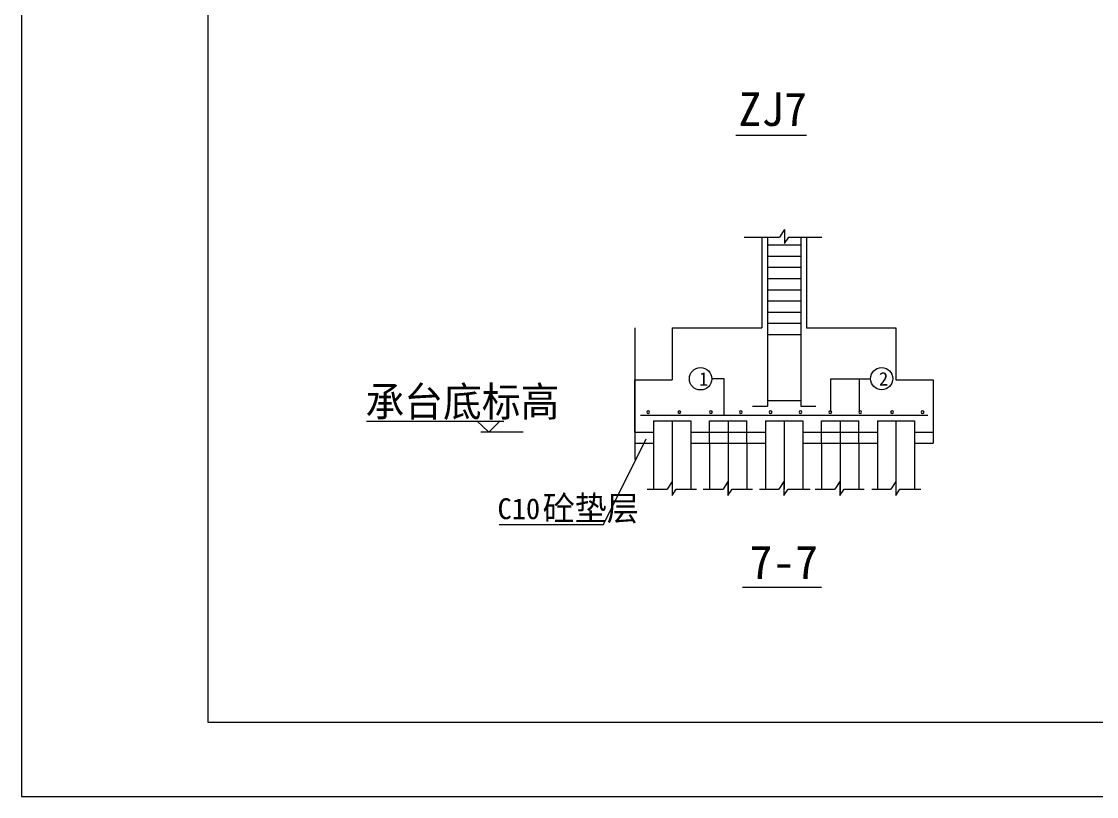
# Model space of a CAD drawing. Header units: metres. Extents: x 4568 to 182545, y -86951 to 35529.
# Drawn here: x 4779 to 14875, y -86951 to -79668 of the extents above; entities that cross this region are included whole.
import ezdxf

# ---------------------------------------------------------------- set-up
doc = ezdxf.new("R2010")
doc.units = ezdxf.units.M
for name, color, linetype in [('AXIS', 9, 'Continuous'), ('CCX', 7, 'Continuous'), ('HZ', 2, 'Continuous'), ('LIS', 2, 'Continuous'), ('LT', 7, 'Continuous'), ('LTX', 7, 'Continuous'), ('STEEL', 2, 'Continuous'), ('TXT', 7, 'Continuous')]:
    doc.layers.add(name, color=color, linetype=linetype)
doc.dimstyles.get("Standard").update_dxf_attribs({"dimtxt": 2.5, "dimasz": 2.5, "dimexe": 1.25, "dimexo": 0.625, "dimtad": 1, "dimcen": 2.5, "dimazin": 3, "dimtfac": 1, "dimtmove": 0, "dimatfit": 3})

# ---------------------------------------------------------------- blocks, each defined once
blk = doc.blocks.new('_CLOSEDFILLED')
at = {"color": 0, "linetype": 'BYBLOCK'}
blk.add_solid([(-1, 0), (0, 0), (-1, 0)], dxfattribs=at)
blk = doc.blocks.new('*D402')
for p, q in [((10540.84, -82546.13), (10540.84, -83036.38)), ((10540.59, -83036.38), (10540.34, -83036.38)), ((10540.84, -83526.63), (10540.84, -83036.38)), ((10540.84, -83036.38), (10540.84, -83036.38)), ((10541.09, -83036.38), (10541.34, -83036.38))]:
    blk.add_line(p, q)
at = {"layer": 'Defpoints'}
for p in [(10540.84, -82546.13), (10540.84, -83036.38), (10540.84, -83526.63)]:
    blk.add_point(p, dxfattribs=at)
at = {"layer": 'CCX', "xscale": 0.25, "yscale": 0.25}
blk.add_blockref('_CLOSEDFILLED', (10540.84, -83036.38), dxfattribs=at)
at = {"layer": 'CCX', "xscale": 0.25, "yscale": 0.25, "rotation": 180}
blk.add_blockref('_CLOSEDFILLED', (10540.84, -83036.38), dxfattribs=at)
at = {"layer": 'CCX', "insert": (10540.84, -83035.255), "char_height": 1, "attachment_point": 5}
blk.add_mtext('H', dxfattribs=at)
blk = doc.blocks.new('*D405')
for p, q in [((10540.84, -83036.38), (10540.84, -83281.51)), ((10540.59, -83281.51), (10540.34, -83281.51)), ((10540.84, -83526.63), (10540.84, -83281.51)), ((10540.84, -83281.51), (10540.84, -83281.51)), ((10541.09, -83281.51), (10541.34, -83281.51))]:
    blk.add_line(p, q)
at = {"layer": 'Defpoints'}
for p in [(10540.84, -83036.38), (10540.84, -83281.51), (10540.84, -83526.63)]:
    blk.add_point(p, dxfattribs=at)
at = {"layer": 'CCX', "xscale": 0.25, "yscale": 0.25}
blk.add_blockref('_CLOSEDFILLED', (10540.84, -83281.51), dxfattribs=at)
at = {"layer": 'CCX', "xscale": 0.25, "yscale": 0.25, "rotation": 180}
blk.add_blockref('_CLOSEDFILLED', (10540.84, -83281.51), dxfattribs=at)
at = {"layer": 'CCX', "insert": (10540.84, -83280.385), "char_height": 1, "attachment_point": 5}
blk.add_mtext('H1', dxfattribs=at)
blk = doc.blocks.new('*D406')
for p, q in [((10540.59, -83255.49), (10540.34, -83255.49)), ((10540.84, -83421.58), (10540.84, -83255.49)), ((10540.84, -83369.05), (10540.84, -83255.49)), ((10540.84, -83255.49), (10540.84, -83255.49)), ((10541.09, -83255.49), (10541.34, -83255.49))]:
    blk.add_line(p, q)
at = {"layer": 'Defpoints'}
for p in [(10540.84, -83255.49), (10540.84, -83369.05), (10540.84, -83421.58)]:
    blk.add_point(p, dxfattribs=at)
at = {"layer": 'CCX', "xscale": 0.25, "yscale": 0.25}
blk.add_blockref('_CLOSEDFILLED', (10540.84, -83255.49), dxfattribs=at)
at = {"layer": 'CCX', "xscale": 0.25, "yscale": 0.25, "rotation": 180}
blk.add_blockref('_CLOSEDFILLED', (10540.84, -83255.49), dxfattribs=at)
at = {"layer": 'CCX', "insert": (10540.84, -83254.365), "char_height": 1, "attachment_point": 5}
blk.add_mtext('35', dxfattribs=at)
blk = doc.blocks.new('*D407')
for p, q in [((10540.59, -83464.84), (10540.34, -83464.84)), ((10540.84, -83421.58), (10540.84, -83464.84)), ((10540.84, -83526.63), (10540.84, -83464.84)), ((10540.84, -83464.84), (10540.84, -83464.84)), ((10541.09, -83464.84), (10541.34, -83464.84))]:
    blk.add_line(p, q)
at = {"layer": 'Defpoints'}
for p in [(10540.84, -83421.58), (10540.84, -83464.84), (10540.84, -83526.63)]:
    blk.add_point(p, dxfattribs=at)
at = {"layer": 'CCX', "xscale": 0.25, "yscale": 0.25}
blk.add_blockref('_CLOSEDFILLED', (10540.84, -83464.84), dxfattribs=at)
at = {"layer": 'CCX', "xscale": 0.25, "yscale": 0.25, "rotation": 180}
blk.add_blockref('_CLOSEDFILLED', (10540.84, -83464.84), dxfattribs=at)
at = {"layer": 'CCX', "insert": (10540.84, -83463.715), "char_height": 1, "attachment_point": 5}
blk.add_mtext('100', dxfattribs=at)
blk = doc.blocks.new('*D408')
for p, q in [((10540.84, -83526.63), (10540.84, -83783.03)), ((10540.84, -83631.69), (10540.84, -83783.03)), ((10540.59, -83783.03), (10540.34, -83783.03)), ((10540.84, -83783.03), (10540.84, -83783.03)), ((10541.09, -83783.03), (10541.34, -83783.03))]:
    blk.add_line(p, q)
at = {"layer": 'Defpoints'}
for p in [(10540.84, -83526.63), (10540.84, -83631.69), (10540.84, -83783.03)]:
    blk.add_point(p, dxfattribs=at)
at = {"layer": 'CCX', "xscale": 0.25, "yscale": 0.25}
blk.add_blockref('_CLOSEDFILLED', (10540.84, -83783.03), dxfattribs=at)
at = {"layer": 'CCX', "xscale": 0.25, "yscale": 0.25, "rotation": 180}
blk.add_blockref('_CLOSEDFILLED', (10540.84, -83783.03), dxfattribs=at)
at = {"layer": 'CCX', "insert": (10540.84, -83781.905), "char_height": 1, "attachment_point": 5}
blk.add_mtext('80', dxfattribs=at)

msp = doc.modelspace()

# ---------------------------------------------------------------- linework, layer by layer
for points in [[(4779.02, -86950.96), (46359.02, -86950.96), (46359.02, -57620.96), (4779.02, -57620.96)], [(6529.02, -86250.96), (45659.02, -86250.96), (45659.02, -58320.96), (6529.02, -58320.96)]]:
    msp.add_lwpolyline(points, close=True)
at = {"layer": 'AXIS'}
for p, q in [((10891.02, -83421.58), (10891.02, -84118.47)), ((11416.3, -83421.58), (11416.3, -84118.47)), ((11941.57, -83421.58), (11941.57, -84062.29)), ((12466.84, -83421.58), (12466.84, -84118.47)), ((12992.11, -83421.58), (12992.11, -84118.47))]:
    msp.add_line(p, q, dxfattribs=at)
at = {"layer": 'LIS'}
for p, q in [((11731.46, -81695.2), (11731.46, -82546.13)), ((12151.68, -81695.2), (12151.68, -82546.13)), ((10891.02, -82546.13), (11731.46, -82546.13)), ((10891.02, -82546.13), (10891.02, -83036.38)), ((12151.68, -82546.13), (12992.11, -82546.13)), ((12992.11, -82546.13), (12992.11, -83036.38)), ((10540.84, -83036.38), (10540.84, -83631.69)), ((10540.84, -83036.38), (10891.02, -83036.38)), ((12992.11, -83036.38), (13342.29, -83036.38)), ((13342.29, -83036.38), (13342.29, -83631.69)), ((10715.93, -83421.58), (10715.93, -84062.29)), ((10715.93, -83421.58), (11066.11, -83421.58)), ((11066.11, -83421.58), (11066.11, -84062.29)), ((11766.48, -83421.58), (11766.48, -84062.29)), ((11766.48, -83421.58), (12116.66, -83421.58)), ((12116.66, -83421.58), (12116.66, -84062.29)), ((12817.02, -83421.58), (13167.2, -83421.58)), ((12817.02, -83421.58), (12817.02, -84062.29)), ((13167.2, -83421.58), (13167.2, -84062.29)), ((10540.84, -83526.63), (10715.93, -83526.63)), ((11066.11, -83526.63), (11766.48, -83526.63)), ((12116.66, -83526.63), (12817.02, -83526.63)), ((13167.2, -83526.63), (13342.29, -83526.63)), ((10540.84, -83631.69), (10715.93, -83631.69)), ((11066.11, -83631.69), (11766.48, -83631.69)), ((12116.66, -83631.69), (12817.02, -83631.69)), ((13167.2, -83631.69), (13342.29, -83631.69))]:
    msp.add_line(p, q, dxfattribs=at)
at = {"layer": 'LT'}
for p, q in [((11944.65, -81624.29), (11898.44, -81695.2)), ((11944.65, -81624.29), (11944.65, -81754.68)), ((11565.82, -81695.2), (11898.44, -81695.2)), ((11944.65, -81754.68), (11984.33, -81695.2)), ((11984.33, -81695.2), (12294.86, -81695.2)), ((11377.92, -83025.67), (11262.01, -83025.67)), ((11377.92, -83369.05), (11377.92, -83025.67)), ((12379.72, -83024.63), (12752.52, -83024.63)), ((12379.72, -83336.77), (12379.72, -83024.63)), ((12650.87, -83336.77), (12650.87, -83024.63)), ((9310.41, -83425.64), (8019.51, -83425.64)), ((9167.05, -83526.63), (9054.91, -83421.58)), ((9275.97, -83421.58), (9167.05, -83526.63)), ((9490.79, -83526.63), (9092.91, -83526.63)), ((10245.17, -84395.94), (10646.78, -83589.96)), ((11241.2, -83631.69), (11241.2, -84062.29)), ((11591.39, -83631.69), (11591.39, -84062.29)), ((12291.75, -83631.69), (12291.75, -84062.29)), ((12641.93, -83631.69), (12641.93, -84062.29)), ((10888.82, -83991.38), (10842.62, -84062.29)), ((10888.82, -83991.38), (10888.82, -84121.77)), ((11414.09, -83991.38), (11367.89, -84062.29)), ((11414.09, -83991.38), (11414.09, -84121.77)), ((11939.37, -83991.38), (11893.16, -84062.29)), ((11939.37, -83991.38), (11939.37, -84121.77)), ((12464.64, -83991.38), (12418.43, -84062.29)), ((12464.64, -83991.38), (12464.64, -84121.77)), ((12989.91, -83991.38), (12943.71, -84062.29)), ((12989.91, -83991.38), (12989.91, -84121.77)), ((10656.68, -84062.29), (10842.62, -84062.29)), ((10888.82, -84121.77), (10928.5, -84062.29)), ((10928.5, -84062.29), (11118.67, -84062.29)), ((11181.95, -84062.29), (11367.89, -84062.29)), ((11414.09, -84121.77), (11453.77, -84062.29)), ((11453.77, -84062.29), (11643.94, -84062.29)), ((11711.15, -84062.29), (11893.16, -84062.29)), ((11939.37, -84121.77), (11979.04, -84062.29)), ((11979.04, -84062.29), (12187.24, -84062.29)), ((12232.5, -84062.29), (12418.43, -84062.29)), ((12464.64, -84121.77), (12504.31, -84062.29)), ((12504.31, -84062.29), (12694.49, -84062.29)), ((12766.33, -84062.29), (12943.71, -84062.29)), ((12989.91, -84121.77), (13029.59, -84062.29)), ((13029.59, -84062.29), (13224.18, -84062.29)), ((9264.18, -84395.94), (10245.17, -84395.94))]:
    msp.add_line(p, q, dxfattribs=at)
for points in [[(11486.46, -80734.87), (12152.91, -80734.87)], [(11551.71, -84985.04), (12293.66, -84985.04)]]:
    msp.add_lwpolyline(points, dxfattribs=at)
for points in [[(10651.1, -83338.66, 1), (10677.36, -83338.66, 1)], [(10944.31, -83338.66, 1), (10970.58, -83338.66, 1)], [(11241.45, -83338.66, 1), (11267.72, -83338.66, 1)], [(11521.6, -83338.66, 1), (11547.86, -83338.66, 1)], [(11801.74, -83338.66, 1), (11828.01, -83338.66, 1)], [(12081.89, -83338.66, 1), (12108.15, -83338.66, 1)], [(12362.03, -83338.66, 1), (12388.3, -83338.66, 1)], [(12642.18, -83338.66, 1), (12668.44, -83338.66, 1)], [(12941.95, -83338.66, 1), (12968.21, -83338.66, 1)], [(13229.45, -83338.66, 1), (13255.71, -83338.66, 1)]]:
    msp.add_lwpolyline(points, format="xyb", close=True, dxfattribs=at)
for centre in [(11156.95, -83025.67), (12857.57, -83024.63)]:
    msp.add_circle(centre, 105.05, dxfattribs=at)
at = {"layer": 'LTX'}
for p, q in [((11241.2, -83631.69), (11241.2, -83421.58)), ((11241.2, -83421.58), (11591.39, -83421.58)), ((11591.39, -83631.69), (11591.39, -83421.58)), ((12291.75, -83631.69), (12291.75, -83421.58)), ((12291.75, -83421.58), (12641.93, -83421.58)), ((12641.93, -83631.69), (12641.93, -83421.58))]:
    msp.add_line(p, q, dxfattribs=at)
at = {"layer": 'STEEL'}
for p, q in [((11783.99, -81695.2), (11783.99, -83281.51)), ((11783.99, -81768.15), (12099.15, -81768.15)), ((12099.15, -81695.2), (12099.15, -83281.51)), ((11783.99, -81873.21), (12099.15, -81873.21)), ((11783.99, -81978.26), (12099.15, -81978.26)), ((11783.99, -82083.31), (12099.15, -82083.31)), ((11783.99, -82188.37), (12099.15, -82188.37)), ((11783.99, -82293.42), (12099.15, -82293.42)), ((11783.99, -82398.48), (12099.15, -82398.48)), ((11783.99, -82503.53), (12099.15, -82503.53)), ((11783.99, -82608.59), (12099.15, -82608.59)), ((11643.91, -83281.51), (11783.99, -83281.51)), ((11783.99, -83229.55), (12099.15, -83229.55)), ((12099.15, -83281.51), (12239.22, -83281.51)), ((10593.37, -83369.05), (13289.77, -83369.05))]:
    msp.add_line(p, q, dxfattribs=at)

# ---------------------------------------------------------------- texts
at = {"layer": 'HZ'}
for s, p in [('1', (11143.06, -83090.14)), ('2', (12832.77, -83089.1))]:
    msp.add_text(s, height=126.07, dxfattribs=at).set_placement(p)
at = {"layer": 'TXT'}
for s, height, p in [('ZJ7', 315, (11512.78, -80649.93)), ('承台底标高', 280.15, (8009.6, -83380.91)), ('砼垫层', 231.12, (9674.37, -84357.79)), ('C10', 196.1, (9249.92, -84344.79)), ('7-7', 315, (11617.05, -84906.95))]:
    msp.add_text(s, height=height, dxfattribs=at).set_placement(p)

# ---------------------------------------------------------------- dimensions: what is measured, and where the dimension line sits
at = {"layer": 'CCX'}
for base, p1, p2, text, picture, middle in [((10540.84, -83036.38), (10540.84, -83526.63), (10540.84, -82546.13), 'H', '*D402', (10540.84, -83035.255)), ((10540.84, -83281.51), (10540.84, -83526.63), (10540.84, -83036.38), 'H1', '*D405', (10540.84, -83280.385)), ((10540.84, -83255.49), (10540.84, -83421.58), (10540.84, -83369.05), '35', '*D406', (10540.84, -83254.365)), ((10540.84, -83464.84), (10540.84, -83526.63), (10540.84, -83421.58), '100', '*D407', (10540.84, -83463.715)), ((10540.84, -83783.03), (10540.84, -83526.63), (10540.84, -83631.69), '80', '*D408', (10540.84, -83781.905))]:
    dim = msp.add_linear_dim(base=base, p1=p1, p2=p2, text=text, dimstyle='Standard', dxfattribs=at)
    dim.commit()
    dim.dimension.update_dxf_attribs({"geometry": picture, "text_midpoint": middle})

doc.saveas('drawing.dxf')
